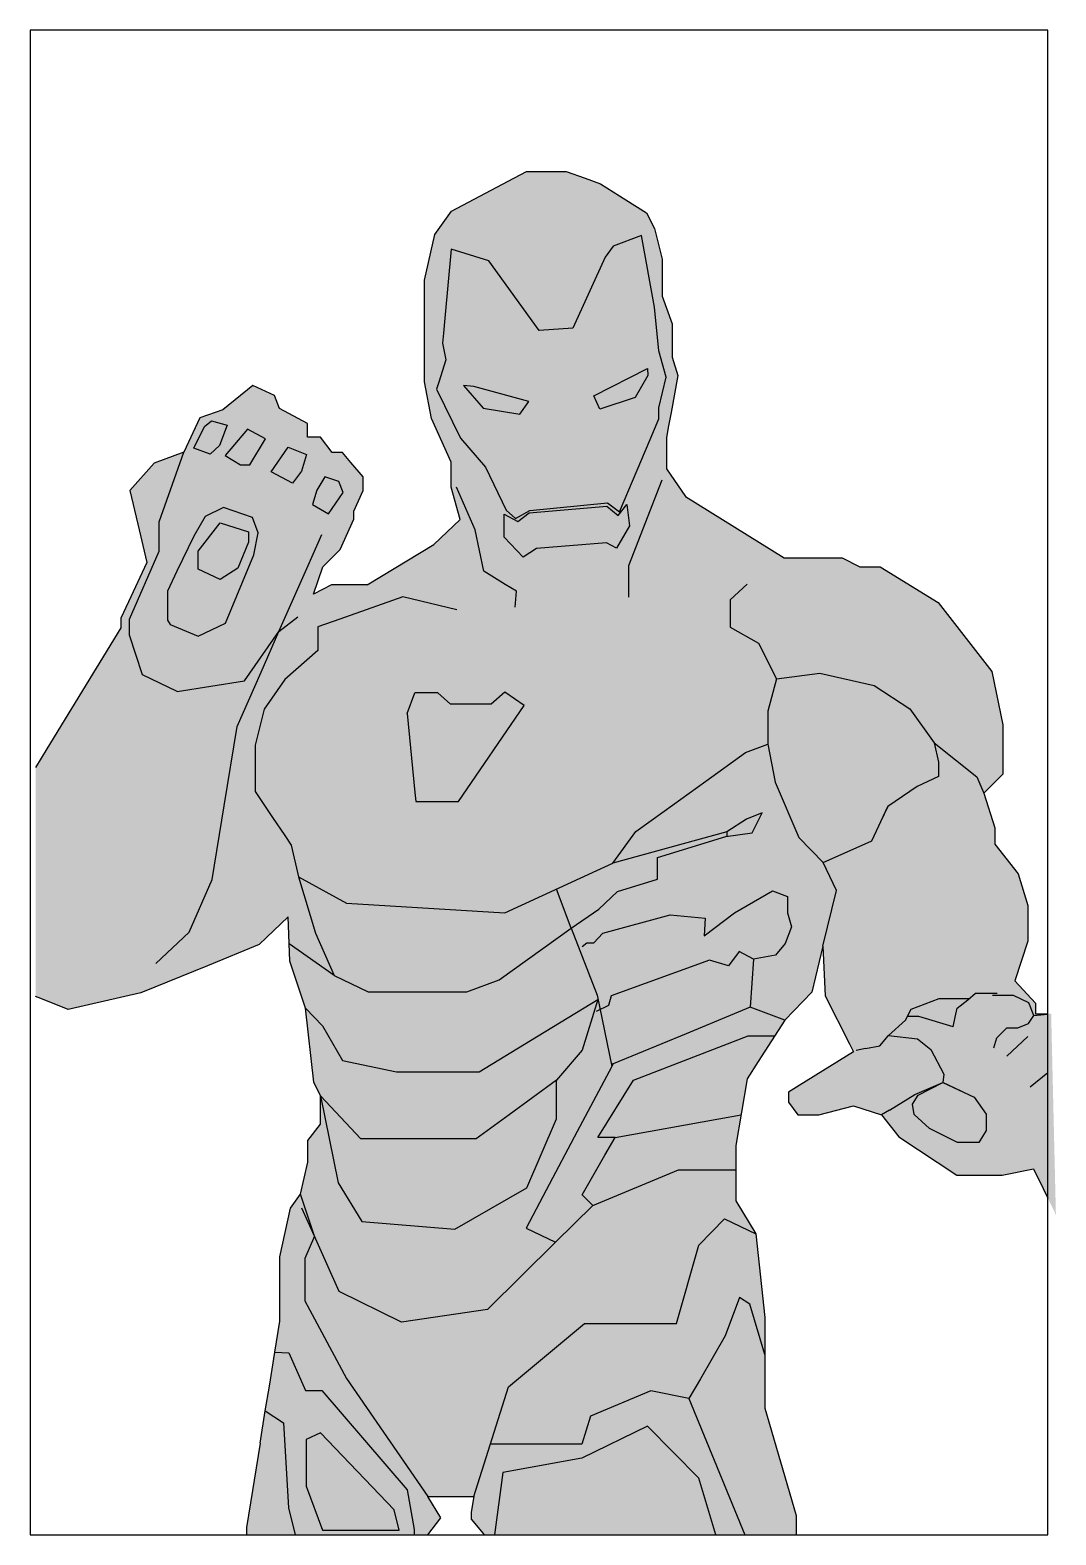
# Model space of a CAD drawing. Header units: inches. Extents: x 39.3 to 84.6, y 60 to 90.5.
# Drawn here: x 78.07 to 84.63, y 80.84 to 90.46 of the extents above.
import ezdxf

# ---------------------------------------------------------------- set-up
doc = ezdxf.new("R2010")
doc.units = ezdxf.units.IN
doc.header["$MEASUREMENT"] = 0

# ---------------------------------------------------------------- blocks, each defined once
blk = doc.blocks.new('iron man')
h = blk.add_hatch(color=256)
h.dxf.hatch_style = 1
h.set_gradient(color1=(255, 0, 0), color2=(51, 51, 51), tint=1)
h.paths.add_polyline_path([(68.1543, 58.0713), (67.7291, 57.8126), (67.5006, 57.8126), (67.3856, 57.7541), (67.4454, 57.9289), (67.5558, 58.0393), (67.6433, 58.2325), (67.6433, 58.2831), (67.7031, 58.4165), (67.7031, 58.5039), (67.6249, 58.5959), (67.5713, 58.6589), (67.5052, 58.6589), (67.4316, 58.7569), (67.3488, 58.7569), (67.3488, 58.8443), (67.1693, 58.9408), (67.1371, 59.0236), (66.9991, 59.088), (66.8058, 58.9316), (66.6586, 58.881), (66.5574, 58.6603), (66.3687, 58.5913), (66.2123, 58.4165), (66.2629, 58.2003), (66.3204, 57.9549), (66.2031, 57.7035), (66.1542, 57.5988), (66.1542, 57.538), (65.6823, 56.7639), (65.6102, 56.6457), (65.6102, 55.1816), (65.6439, 55.1681), (65.8187, 55.098), (66.2815, 55.204), (66.7087, 55.3778), (67.039, 55.5121), (67.2237, 55.6911), (67.2305, 55.5176), (67.5183, 55.3152), (67.4, 55.5848), (67.2902, 55.945), (67.5972, 55.7764), (68.6094, 55.7156), (69.1964, 55.9855), (69.2998, 56.033), (69.4461, 56.235), (69.6282, 56.3666), (69.8941, 56.5585), (70.1477, 56.7416), (70.2892, 56.7943), (70.2892, 57.0053), (70.345, 57.2122), (70.6225, 57.2481), (70.9699, 57.1686), (71.1972, 57.0209), (71.3543, 56.8029), (71.6254, 56.5862), (71.67, 56.48), (71.7916, 56.6016), (71.7916, 56.7674), (71.7916, 56.9166), (71.7214, 57.2595), (71.3793, 57.6992), (71.008, 57.9281), (70.8793, 57.9281), (70.7643, 57.9856), (70.3946, 57.9856), (69.7647, 58.377), (69.6425, 58.555), (69.6425, 58.7554), (69.656, 58.8288), (69.6716, 58.9136), (69.7154, 59.1518), (69.6777, 59.2677), (69.6777, 59.377), (69.6777, 59.4805), (69.6148, 59.6579), (69.6148, 59.8945), (69.5667, 60.0903), (69.5138, 60.1914), (69.3819, 60.2751), (69.2211, 60.3771), (69.1231, 60.4119), (69.0011, 60.4552), (68.7478, 60.4552), (68.6314, 60.3934), (68.2691, 60.2012), (68.1619, 60.0534), (68.0951, 59.7614), (68.0951, 59.1098), (68.1395, 58.877), (68.2652, 58.5961), (68.2652, 58.4372), (68.3243, 58.2302)])
h.paths.add_polyline_path([(68.7325, 57.0404), (68.313, 56.4265), (68.0405, 56.4265), (68.0348, 56.4842), (67.9846, 56.9902), (68.0348, 57.1224), (68.1807, 57.1224), (68.2628, 57.0495), (68.5227, 57.0495), (68.6094, 57.127)], flags=16)
h.paths.add_polyline_path([(68.7264, 57.9898), (68.6041, 58.1171), (68.6041, 58.2643), (68.6916, 58.217), (68.7656, 58.2732), (69.1384, 58.3055), (69.262, 58.3162), (69.3326, 58.2563), (69.3898, 58.3263), (69.4067, 58.1896), (69.3233, 58.0477), (69.2582, 58.0815), (68.8113, 58.0447)], flags=16)
h.paths.add_polyline_path([(68.6772, 58.2369), (68.6187, 58.2908), (68.4861, 58.5649), (68.3265, 58.7514), (68.1732, 59.064), (68.1872, 59.1086), (68.2321, 59.2524), (68.2116, 59.3577), (68.2174, 59.4209), (68.2263, 59.5187), (68.2662, 59.958), (68.5059, 59.8854), (68.8291, 59.4389), (69.0433, 59.4534), (69.2503, 59.9085), (69.302, 59.9781), (69.4818, 60.0455), (69.5649, 59.5872), (69.5941, 59.3086), (69.6413, 59.1401), (69.5935, 58.9446), (69.5935, 58.8739), (69.538, 58.7424), (69.3424, 58.2796), (69.266, 58.338), (68.7693, 58.2886)], flags=16)
h.paths.add_polyline_path([(68.7047, 58.9043), (68.4709, 58.9413), (68.3455, 59.0867), (68.4111, 59.081), (68.7617, 58.9841)], flags=0)
h.paths.add_polyline_path([(69.2174, 58.9357), (69.1779, 59.0211), (69.52, 59.195), (69.5235, 59.1503), (69.4429, 59.0108)], flags=0)
h.paths.add_polyline_path([(67.4823, 58.2677), (67.3793, 58.3254), (67.4069, 58.4183), (67.4596, 58.5037), (67.5476, 58.4736), (67.5752, 58.4033)], flags=16)
h.paths.add_polyline_path([(67.3089, 58.5388), (67.2512, 58.4635), (67.1155, 58.5363), (67.2235, 58.692), (67.3416, 58.6468)], flags=16)
h.paths.add_polyline_path([(67.0055, 58.0045), (66.8236, 57.5682), (66.6484, 57.4854), (66.4699, 57.5587), (66.4525, 57.586), (66.4525, 57.7713), (66.5133, 57.8991), (66.6203, 58.1243), (66.6939, 58.2506), (66.8105, 58.3081), (66.9959, 58.2426), (67.0327, 58.1451)], flags=16)
h.paths.add_polyline_path([(66.9701, 58.0847), (66.9027, 57.9189), (66.7887, 57.8464), (66.6488, 57.9137), (66.6488, 58.0277), (66.7887, 58.209), (66.9701, 58.152)], flags=0)
h.paths.add_polyline_path([(66.9783, 58.5809), (66.9187, 58.5809), (66.8222, 58.6405), (66.9641, 58.8079), (67.0804, 58.7455)], flags=16)
h.paths.add_polyline_path([(66.7853, 58.7029), (66.7257, 58.649), (66.6206, 58.6859), (66.6888, 58.8249), (66.7342, 58.8618), (66.8335, 58.8334)], flags=16)
h.paths.add_polyline_path([(68.3654, 55.2111), (68.5737, 55.2868), (69.0342, 55.6176), (68.9388, 55.867), (68.6094, 55.7156), (67.5972, 55.7764), (67.2902, 55.945), (67.4, 55.5848), (67.5183, 55.3152), (67.736, 55.2111)], flags=16)
h.paths.add_polyline_path([(68.7727, 54.8986), (69.2041, 55.1611), (69.1984, 55.1883), (69.0342, 55.6176), (68.5737, 55.2868), (68.3654, 55.2111), (67.736, 55.2111), (67.5183, 55.3152), (67.2305, 55.5176), (67.2348, 55.4065), (67.3353, 55.1051), (67.4428, 54.9932), (67.5706, 54.7709), (67.9161, 54.6999), (68.4461, 54.6999)])
h.paths.add_polyline_path([(69.9177, 55.4125), (70.039, 55.3773), (70.1075, 55.4692), (70.1994, 55.4203), (70.1778, 55.113), (70.398, 55.0299), (70.5721, 55.2093), (70.6424, 55.5016), (70.7284, 55.8594), (70.6436, 56.0381), (70.4883, 56.1973), (70.337, 56.5515), (70.2892, 56.7943), (70.1477, 56.7416), (69.8941, 56.5585), (69.6282, 56.3666), (69.4461, 56.235), (69.2998, 56.033), (70.029, 56.2339), (70.1539, 56.3151), (70.2539, 56.3546), (70.1893, 56.2277), (70.0207, 56.2027), (69.5857, 56.0695), (69.5857, 55.9301), (69.3296, 55.851), (69.211, 55.7387), (69.0342, 55.6176), (69.1984, 55.1883), (69.2176, 55.0962), (69.272, 55.1228), (69.2897, 55.1856)])
h.paths.add_polyline_path([(68.9388, 55.867), (69.0342, 55.6176), (69.211, 55.7387), (69.3296, 55.851), (69.5857, 55.9301), (69.5857, 56.0695), (70.029, 56.2053), (70.029, 56.2339), (69.2998, 56.033), (69.1964, 55.9855)], flags=17)
h.paths.add_polyline_path([(68.4461, 54.6999), (67.9161, 54.6999), (67.5706, 54.7709), (67.4428, 54.9932), (67.3353, 55.1051), (67.3878, 54.6325), (67.4299, 54.5451), (67.689, 54.2713), (68.4259, 54.2713), (68.6364, 54.4247), (68.9396, 54.6457), (69.104, 54.8371), (69.2041, 55.1611), (68.7727, 54.8986)], flags=17)
h.paths.add_polyline_path([(69.7672, 54.9425), (70.1778, 55.113), (70.1994, 55.4203), (70.1075, 55.4692), (70.039, 55.3773), (69.9177, 55.4125), (69.2897, 55.1856), (69.272, 55.1228), (69.2176, 55.0962), (69.2908, 54.7447), (69.3013, 54.7491)])
h.paths.add_polyline_path([(68.4259, 54.2713), (67.689, 54.2713), (67.4299, 54.5451), (67.5437, 53.9891), (67.6953, 53.7428), (68.289, 53.6923), (68.7501, 53.9575), (68.9396, 54.3995), (68.9396, 54.6457), (68.6364, 54.4247)], flags=17)
h.paths.add_polyline_path([(68.9396, 54.3995), (68.7501, 53.9575), (68.289, 53.6923), (67.6953, 53.7428), (67.5437, 53.9891), (67.4299, 54.5451), (67.4299, 54.3639), (67.349, 54.2603), (67.349, 54.1211), (67.3036, 53.9171), (67.392, 53.6477), (67.5499, 53.2941), (67.9478, 53.0983), (68.4973, 53.1804), (68.9331, 53.6098), (68.7447, 53.6998), (68.873, 53.9416), (69.0721, 54.3169), (69.2931, 54.7337), (69.2041, 55.1611), (69.104, 54.8371), (68.9396, 54.6457)])
h.paths.add_polyline_path([(69.8488, 53.5899), (70.0128, 53.7591), (70.2132, 53.6634), (70.0866, 53.8744), (70.0866, 54.0724), (69.7185, 54.0724), (69.1718, 53.8449), (68.9331, 53.6098), (68.4973, 53.1804), (67.9478, 53.0983), (67.5499, 53.2941), (67.392, 53.6477), (67.3317, 53.5053), (67.3317, 53.2357), (67.5961, 52.7388), (67.961, 52.2102), (68.1179, 51.9829), (68.4105, 51.9829), (68.6326, 52.686), (68.9128, 52.9186), (69.042, 53.0258), (69.1191, 53.0897), (69.706, 53.0897)])
h.paths.add_polyline_path([(69.1191, 53.0897), (69.042, 53.0258), (68.9128, 52.9186), (68.6326, 52.686), (68.5164, 52.3183), (68.6188, 52.3183), (69.1004, 52.3183), (69.1567, 52.4976), (69.5433, 52.6592), (69.7863, 52.6094), (69.8597, 52.7365), (70.0179, 53.0106), (70.1093, 53.2566), (70.1761, 53.2144), (70.2714, 52.8908), (70.2714, 53.1283), (70.2132, 53.6634), (70.0128, 53.7591), (69.8488, 53.5899), (69.706, 53.0897)])
h.paths.add_polyline_path([(67.3317, 53.2357), (67.3317, 53.5053), (67.392, 53.6477), (67.3036, 53.9171), (67.2389, 53.8265), (67.171, 53.5158), (67.171, 53.1694), (67.171, 53.1056), (67.1388, 52.9065), (67.1039, 52.6901), (67.0781, 52.5305), (67.1945, 52.4539), (67.2269, 51.9112), (67.2688, 51.7382), (68.1179, 51.7382), (68.1991, 51.8478), (68.1179, 51.9829), (67.961, 52.2102), (67.5961, 52.7388)])
h.paths.add_polyline_path([(67.4318, 52.3902), (67.9016, 51.8986), (67.9346, 51.7695), (67.4428, 51.7695), (67.3384, 52.0496), (67.3384, 52.349)], flags=16)
h = blk.add_hatch(color=6)
h.dxf.hatch_style = 1
h.set_gradient(color1=(204, 153, 0), color2=(128, 128, 128), tint=1)
h.paths.add_polyline_path([(68.5059, 59.8854), (68.2662, 59.958), (68.2263, 59.5187), (68.2174, 59.4209), (68.2116, 59.3577), (68.2321, 59.2524), (68.1872, 59.1086), (68.1732, 59.064), (68.3265, 58.7514), (68.4861, 58.5649), (68.6187, 58.2908), (68.6772, 58.2369), (68.7693, 58.2886), (69.266, 58.338), (69.3424, 58.2796), (69.538, 58.7424), (69.5935, 58.8739), (69.5935, 58.9446), (69.6413, 59.1401), (69.5941, 59.3086), (69.5649, 59.5872), (69.4818, 60.0455), (69.302, 59.9781), (69.2503, 59.9085), (69.0433, 59.4534), (68.8291, 59.4389)])
h.paths.add_polyline_path([(68.7617, 58.9841), (68.7047, 58.9043), (68.4709, 58.9413), (68.3455, 59.0867), (68.4111, 59.081)], flags=16)
h.paths.add_polyline_path([(69.1779, 59.0211), (69.52, 59.195), (69.5235, 59.1503), (69.4429, 59.0108), (69.2174, 58.9357)], flags=16)
h.paths.add_polyline_path([(69.2582, 58.0815), (69.3233, 58.0477), (69.4067, 58.1896), (69.3898, 58.3263), (69.3326, 58.2563), (69.262, 58.3162), (69.1384, 58.3055), (68.7656, 58.2732), (68.6916, 58.217), (68.6041, 58.2643), (68.6041, 58.1171), (68.7264, 57.9898), (68.8113, 58.0447)])
h = blk.add_hatch(color=6)
h.dxf.hatch_style = 1
h.set_gradient(color1=(0, 255, 255), tint=1)
h.paths.add_polyline_path([(69.1779, 59.0211), (69.2174, 58.9357), (69.4429, 59.0108), (69.5235, 59.1503), (69.52, 59.195)])
h.paths.add_polyline_path([(68.7047, 58.9043), (68.7617, 58.9841), (68.4111, 59.081), (68.3455, 59.0867), (68.4709, 58.9413)])
h.paths.add_polyline_path([(70.029, 56.2339), (70.029, 56.2039), (70.1893, 56.2277), (70.2539, 56.3546), (70.1539, 56.3151)])
h = blk.add_hatch(color=6)
h.dxf.hatch_style = 1
h.paths.add_polyline_path([(66.6206, 58.6859), (66.7257, 58.649), (66.7853, 58.7029), (66.8335, 58.8334), (66.7342, 58.8618), (66.6888, 58.8249)])
h = blk.add_hatch(color=6)
h.dxf.hatch_style = 1
h.set_gradient(color1=(255, 0, 255), tint=1)
h.paths.add_polyline_path([(66.6206, 58.6859), (66.7257, 58.649), (66.7853, 58.7029), (66.8335, 58.8334), (66.7342, 58.8618), (66.6888, 58.8249)])
h = blk.add_hatch(color=5)
h.dxf.hatch_style = 1
h.paths.add_polyline_path([(67.0804, 58.7455), (66.9641, 58.8079), (66.8222, 58.6405), (66.9187, 58.5809), (66.9783, 58.5809)])
h = blk.add_hatch(color=6)
h.dxf.hatch_style = 1
h.set_gradient(color1=(0, 0, 255), tint=1)
h.paths.add_polyline_path([(66.8222, 58.6405), (66.9187, 58.5809), (66.9783, 58.5809), (67.0804, 58.7455), (66.9641, 58.8079)])
h = blk.add_hatch(color=1)
h.dxf.hatch_style = 1
h.paths.add_polyline_path([(67.1155, 58.5363), (67.2512, 58.4635), (67.3089, 58.5388), (67.3416, 58.6468), (67.2235, 58.692)])
h = blk.add_hatch(color=6)
h.dxf.hatch_style = 1
h.set_gradient(color1=(255, 0, 0), tint=1)
h.paths.add_polyline_path([(67.3416, 58.6468), (67.2235, 58.692), (67.1155, 58.5363), (67.2512, 58.4635), (67.3089, 58.5388)])
h = blk.add_hatch(color=30)
h.dxf.hatch_style = 1
h.paths.add_polyline_path([(67.4596, 58.5037), (67.4069, 58.4183), (67.3793, 58.3254), (67.4823, 58.2677), (67.5752, 58.4033), (67.5476, 58.4736)])
h = blk.add_hatch(color=6)
h.dxf.hatch_style = 1
h.set_gradient(color1=(255, 127, 0), tint=1)
h.paths.add_polyline_path([(67.4069, 58.4183), (67.3793, 58.3254), (67.4823, 58.2677), (67.5752, 58.4033), (67.5476, 58.4736), (67.4596, 58.5037)])
h = blk.add_hatch(color=256)
h.dxf.hatch_style = 1
h.set_gradient(color1=(128, 128, 128), color2=(51, 51, 51), tint=1)
h.paths.add_polyline_path([(66.4525, 57.7713), (66.4525, 57.586), (66.4699, 57.5587), (66.6484, 57.4854), (66.8236, 57.5682), (67.0055, 58.0045), (67.0327, 58.1451), (66.9959, 58.2426), (66.8105, 58.3081), (66.6939, 58.2506), (66.6203, 58.1243), (66.5133, 57.8991)])
h.paths.add_polyline_path([(66.6488, 57.9137), (66.6488, 58.0277), (66.7887, 58.209), (66.9701, 58.152), (66.9701, 58.0847), (66.9027, 57.9189), (66.7887, 57.8464)], flags=16)
h = blk.add_hatch(color=6)
h.dxf.hatch_style = 1
h.set_gradient(color1=(255, 255, 0), tint=1)
h.paths.add_polyline_path([(66.6488, 58.0277), (66.6488, 57.9137), (66.7887, 57.8464), (66.9027, 57.9189), (66.9701, 58.0847), (66.9701, 58.152), (66.7887, 58.209)])
h = blk.add_hatch(color=6)
h.dxf.hatch_style = 1
h.set_gradient(color1=(204, 153, 0), color2=(128, 128, 128), tint=1)
h.paths.add_polyline_path([(70.6225, 57.2481), (70.345, 57.2122), (70.2892, 57.0053), (70.2892, 56.7943), (70.337, 56.5515), (70.4883, 56.1973), (70.6436, 56.0381), (70.954, 56.1769), (71.0568, 56.3947), (71.2452, 56.524), (71.382, 56.5868), (71.382, 56.6791), (71.3543, 56.8029), (71.1972, 57.0209), (70.9699, 57.1686)])
h = blk.add_hatch(color=6)
h.dxf.hatch_style = 1
h.set_gradient(color1=(0, 255, 255), tint=1)
h.paths.add_polyline_path([(68.0348, 56.4842), (68.0405, 56.4265), (68.313, 56.4265), (68.7325, 57.0404), (68.6094, 57.127), (68.5227, 57.0495), (68.2628, 57.0495), (68.1807, 57.1224), (68.0348, 57.1224), (67.9846, 56.9902)])
h = blk.add_hatch(color=256)
h.dxf.hatch_style = 1
h.set_gradient(color1=(255, 0, 0), color2=(51, 51, 51), tint=1)
h.paths.add_polyline_path([(69.432, 54.6454), (69.2046, 54.279), (69.314, 54.279), (69.9761, 54.3987), (70.1192, 54.4245), (70.1573, 54.6539), (70.2291, 54.7661), (70.3337, 54.9296), (70.1646, 54.9296)])
h.paths.add_polyline_path([(70.0866, 54.0724), (70.0866, 54.2279), (70.1192, 54.4245), (69.9761, 54.3987), (69.314, 54.279), (69.2488, 54.1656), (69.1035, 53.913), (69.1718, 53.8449), (69.7185, 54.0724)])
h.paths.add_polyline_path([(70.2714, 52.5479), (70.2714, 52.8908), (70.1761, 53.2144), (70.1093, 53.2566), (70.0179, 53.0106), (69.8597, 52.7365), (69.7863, 52.6094), (70.143, 51.7382), (70.472, 51.7382), (70.472, 51.862)])
h.paths.add_polyline_path([(69.7863, 52.6094), (69.5433, 52.6592), (69.1567, 52.4976), (69.1004, 52.3183), (68.6188, 52.3183), (68.5164, 52.3183), (68.4105, 51.9829), (68.3943, 51.8839), (68.3943, 51.8399), (68.4608, 51.7592), (68.4781, 51.7382), (68.5426, 51.7382), (68.5953, 52.1382), (69.1004, 52.2293), (69.522, 52.4343), (69.8486, 52.1002), (69.9583, 51.7382), (70.143, 51.7382)])
h.paths.add_polyline_path([(67.1945, 52.4539), (67.0781, 52.5305), (67.045, 52.3254), (66.9577, 51.7853), (66.9577, 51.7382), (67.2688, 51.7382), (67.2269, 51.9112)])
h.paths.add_polyline_path([(71.7419, 56.1539), (71.7419, 56.2589), (71.67, 56.48), (71.6254, 56.5862), (71.3543, 56.8029), (71.382, 56.6791), (71.382, 56.5868), (71.2452, 56.524), (71.0568, 56.3947), (70.954, 56.1769), (70.6436, 56.0381), (70.7284, 55.8594), (70.6424, 55.5016), (70.6558, 55.1854), (70.8117, 54.8781), (70.8379, 54.8264), (70.4909, 54.6108), (70.4223, 54.5682), (70.4223, 54.504), (70.482, 54.4238), (70.6157, 54.4238), (70.8384, 54.4817), (71.0166, 54.4238), (71.0674, 54.4548), (71.2306, 54.5542), (71.4081, 54.6299), (71.4161, 54.6837), (71.3313, 54.8412), (71.2458, 54.9092), (71.0614, 54.9322), (71.1708, 55.0291), (71.2068, 55.0998), (71.3856, 55.1676), (71.577, 55.1676), (71.5682, 55.1604), (71.5007, 55.1052), (71.4883, 55.0493), (71.4744, 54.9868), (71.2555, 55.0527), (71.1828, 55.0527), (71.1708, 55.0291), (71.0614, 54.9322), (71.2458, 54.9092), (71.3313, 54.8412), (71.4161, 54.6837), (71.4081, 54.6299), (71.6101, 54.5377), (71.6862, 54.4292), (71.6862, 54.3229), (71.6392, 54.2481), (71.5033, 54.2481), (71.3239, 54.3369), (71.2247, 54.4257), (71.215, 54.4928), (71.2502, 54.5488), (71.4081, 54.6299), (71.2306, 54.5542), (71.0674, 54.4548), (71.0166, 54.4238), (71.1268, 54.2843), (71.499, 54.0375), (71.7877, 54.0375), (71.989, 54.0793), (72.0497, 53.954), (72.1315, 53.7855), (72.1012, 55.0708), (72.0017, 55.0708), (72.0017, 55.1371), (71.869, 55.2808), (71.9519, 55.535), (71.9519, 55.7616), (71.8911, 55.966)])
h = blk.add_hatch(color=256)
h.dxf.hatch_style = 1
h.set_gradient(color1=(128, 128, 128), color2=(51, 51, 51), tint=1)
h.paths.add_polyline_path([(71.4744, 54.9868), (71.4883, 55.0493), (71.5007, 55.1052), (71.5682, 55.1604), (71.577, 55.1676), (71.3856, 55.1676), (71.2068, 55.0998), (71.1828, 55.0527), (71.2555, 55.0527)])
h = blk.add_hatch(color=256)
h.dxf.hatch_style = 1
h.set_gradient(color1=(204, 153, 0), color2=(128, 128, 128), tint=1)
h.paths.add_polyline_path([(69.3013, 54.7491), (69.2931, 54.7337), (69.0721, 54.3169), (68.873, 53.9416), (68.7447, 53.6998), (68.9331, 53.6098), (69.1718, 53.8449), (69.1035, 53.913), (69.2488, 54.1656), (69.314, 54.279), (69.2046, 54.279), (69.432, 54.6454), (70.1646, 54.9296), (70.3337, 54.9296), (70.398, 55.0299), (70.1778, 55.113), (69.7672, 54.9425)])
h.paths.add_polyline_path([(67.9346, 51.7695), (67.9016, 51.8986), (67.4318, 52.3902), (67.3384, 52.349), (67.3384, 52.0496), (67.4428, 51.7695)])
h = blk.add_hatch(color=6)
h.dxf.hatch_style = 1
h.set_gradient(color1=(0, 255, 255), tint=1)
h.paths.add_polyline_path([(71.4081, 54.6299), (71.2502, 54.5488), (71.215, 54.4928), (71.2247, 54.4257), (71.3239, 54.3369), (71.5033, 54.2481), (71.6392, 54.2481), (71.6862, 54.3229), (71.6862, 54.4292), (71.6101, 54.5377)])
h = blk.add_hatch(color=256)
h.dxf.hatch_style = 1
h.set_gradient(color1=(204, 153, 0), color2=(128, 128, 128), tint=1)
h.paths.add_polyline_path([(69.522, 52.4343), (69.1004, 52.2293), (68.5953, 52.1382), (68.5426, 51.7382), (69.9583, 51.7382), (69.8486, 52.1002)])
at = {"color": 250, "ltscale": 2}
for p, q in [((72.08, 61.3596), (65.5747, 61.3596)), ((65.5747, 61.3596), (65.5747, 51.7382)), ((72.08, 51.7382), (72.08, 61.3596)), ((65.5747, 51.7382), (72.08, 51.7382))]:
    blk.add_line(p, q, dxfattribs=at)
for p, q in [((68.6314, 60.3934), (68.7478, 60.4552)), ((68.7478, 60.4552), (69.0011, 60.4552)), ((69.0011, 60.4552), (69.1231, 60.4119)), ((68.2691, 60.2012), (68.6314, 60.3934)), ((69.1231, 60.4119), (69.2211, 60.3771)), ((69.2211, 60.3771), (69.3819, 60.2751)), ((69.3819, 60.2751), (69.5138, 60.1914)), ((68.1619, 60.0534), (68.2691, 60.2012)), ((69.5138, 60.1914), (69.5667, 60.0903)), ((68.0951, 59.7614), (68.1619, 60.0534)), ((69.4818, 60.0455), (69.302, 59.9781)), ((69.5649, 59.5872), (69.4818, 60.0455)), ((69.5667, 60.0903), (69.6148, 59.8945)), ((68.2662, 59.958), (68.2263, 59.5187)), ((68.5059, 59.8854), (68.2662, 59.958)), ((69.302, 59.9781), (69.2503, 59.9085)), ((68.8291, 59.4389), (68.5059, 59.8854)), ((69.2503, 59.9085), (69.0433, 59.4534)), ((69.6148, 59.8945), (69.6148, 59.6579)), ((68.0951, 59.1098), (68.0951, 59.7614)), ((69.6148, 59.6579), (69.6777, 59.4805)), ((69.5941, 59.3086), (69.5649, 59.5872)), ((68.2263, 59.5187), (68.2174, 59.4209)), ((69.6777, 59.4805), (69.6777, 59.377)), ((68.2174, 59.4209), (68.2116, 59.3577)), ((69.0433, 59.4534), (68.8291, 59.4389)), ((69.6777, 59.377), (69.6777, 59.2677)), ((68.2116, 59.3577), (68.2321, 59.2524)), ((69.6413, 59.1401), (69.5941, 59.3086)), ((68.2321, 59.2524), (68.1872, 59.1086)), ((69.1779, 59.0211), (69.52, 59.195)), ((69.52, 59.195), (69.5235, 59.1503)), ((69.6777, 59.2677), (69.7154, 59.1518)), ((66.9991, 59.088), (66.8058, 58.9316)), ((67.1371, 59.0236), (66.9991, 59.088)), ((66.9991, 59.088), (66.9991, 59.088)), ((68.1395, 58.877), (68.0951, 59.1098)), ((68.1872, 59.1086), (68.1732, 59.064)), ((68.3455, 59.0867), (68.4709, 58.9413)), ((68.4111, 59.081), (68.3455, 59.0867)), ((68.7617, 58.9841), (68.4111, 59.081)), ((69.5235, 59.1503), (69.4429, 59.0108)), ((69.5935, 58.9446), (69.6413, 59.1401)), ((69.7154, 59.1518), (69.6716, 58.9136)), ((67.1693, 58.9408), (67.1371, 59.0236)), ((68.1732, 59.064), (68.3265, 58.7514)), ((68.7047, 58.9043), (68.7617, 58.9841)), ((69.2174, 58.9357), (69.1779, 59.0211)), ((69.4429, 59.0108), (69.2174, 58.9357)), ((66.8058, 58.9316), (66.6586, 58.881)), ((67.3488, 58.8443), (67.1693, 58.9408)), ((68.4709, 58.9413), (68.7047, 58.9043)), ((69.5935, 58.8739), (69.5935, 58.9446)), ((69.6716, 58.9136), (69.656, 58.8288)), ((66.6586, 58.881), (66.5574, 58.6603)), ((66.6206, 58.6859), (66.6888, 58.8249)), ((66.6888, 58.8249), (66.7342, 58.8618)), ((66.7342, 58.8618), (66.8335, 58.8334)), ((66.8335, 58.8334), (66.7853, 58.7029)), ((66.9641, 58.8079), (66.8222, 58.6405)), ((66.9641, 58.8079), (66.8222, 58.6405)), ((67.0804, 58.7455), (66.9641, 58.8079)), ((67.3488, 58.7569), (67.3488, 58.8443)), ((68.2652, 58.5961), (68.1395, 58.877)), ((69.538, 58.7424), (69.5935, 58.8739)), ((69.656, 58.8288), (69.6425, 58.7554)), ((66.7853, 58.7029), (66.7257, 58.649)), ((66.9783, 58.5809), (67.0804, 58.7455)), ((67.1155, 58.5363), (67.2235, 58.692)), ((67.2235, 58.692), (67.3416, 58.6468)), ((67.4316, 58.7569), (67.3488, 58.7569)), ((67.5052, 58.6589), (67.4316, 58.7569)), ((68.3265, 58.7514), (68.4861, 58.5649)), ((69.3424, 58.2796), (69.538, 58.7424)), ((69.6425, 58.7554), (69.6425, 58.555)), ((66.5574, 58.6603), (66.3687, 58.5913)), ((66.4001, 58.2152), (66.5574, 58.6603)), ((66.7257, 58.649), (66.6206, 58.6859)), ((66.8222, 58.6405), (66.9187, 58.5809)), ((67.3416, 58.6468), (67.3089, 58.5388)), ((67.5713, 58.6589), (67.5052, 58.6589)), ((67.6249, 58.5959), (67.5713, 58.6589)), ((67.7031, 58.5039), (67.6249, 58.5959)), ((68.2652, 58.4372), (68.2652, 58.5961)), ((66.3687, 58.5913), (66.2123, 58.4165)), ((66.9187, 58.5809), (66.9783, 58.5809)), ((67.2512, 58.4635), (67.1155, 58.5363)), ((67.3089, 58.5388), (67.2512, 58.4635)), ((67.4596, 58.5037), (67.4069, 58.4183)), ((67.5476, 58.4736), (67.4596, 58.5037)), ((67.7031, 58.4165), (67.7031, 58.5039)), ((68.4861, 58.5649), (68.6187, 58.2908)), ((69.6425, 58.555), (69.7647, 58.377)), ((66.2123, 58.4165), (66.2629, 58.2003)), ((67.4069, 58.4183), (67.3793, 58.3254)), ((67.4823, 58.2677), (67.5752, 58.4033)), ((67.5752, 58.4033), (67.5476, 58.4736)), ((67.6433, 58.2831), (67.7031, 58.4165)), ((68.3243, 58.2302), (68.2652, 58.4372)), ((68.4188, 58.1639), (68.3004, 58.4372)), ((69.6132, 58.4819), (69.4001, 57.934)), ((66.8105, 58.3081), (66.6939, 58.2506)), ((66.9959, 58.2426), (66.8105, 58.3081)), ((67.3793, 58.3254), (67.4823, 58.2677)), ((68.7693, 58.2886), (69.266, 58.338)), ((69.1384, 58.3055), (69.262, 58.3162)), ((69.262, 58.3162), (69.3326, 58.2563)), ((69.266, 58.338), (69.3424, 58.2796)), ((69.3326, 58.2563), (69.3898, 58.3263)), ((69.3898, 58.3263), (69.4067, 58.1896)), ((69.7647, 58.377), (70.3946, 57.9856)), ((66.4001, 58.0287), (66.4001, 58.2152)), ((66.6939, 58.2506), (66.6203, 58.1243)), ((67.0327, 58.1451), (66.9959, 58.2426)), ((67.5558, 58.0393), (67.6433, 58.2325)), ((67.6433, 58.2325), (67.6433, 58.2831)), ((68.1543, 58.0713), (68.3243, 58.2302)), ((68.6041, 58.1171), (68.6041, 58.2643)), ((68.6041, 58.2643), (68.6916, 58.217)), ((68.6187, 58.2908), (68.6772, 58.2369)), ((68.6772, 58.2369), (68.7693, 58.2886)), ((68.6916, 58.217), (68.7656, 58.2732)), ((68.7656, 58.2732), (69.1384, 58.3055)), ((66.2629, 58.2003), (66.3204, 57.9549)), ((66.6203, 58.1243), (66.5133, 57.8991)), ((66.6488, 58.0277), (66.7887, 58.209)), ((66.7887, 58.209), (66.9701, 58.152)), ((66.9701, 58.152), (66.9701, 58.0847)), ((67.0055, 58.0045), (67.0327, 58.1451)), ((67.3523, 57.9362), (67.4399, 58.1344)), ((68.4748, 57.9002), (68.4188, 58.1639)), ((68.7264, 57.9898), (68.6041, 58.1171)), ((69.4067, 58.1896), (69.3233, 58.0477)), ((66.2105, 57.5924), (66.4001, 58.0287)), ((66.6488, 57.9137), (66.6488, 58.0277)), ((66.9701, 58.0847), (66.9027, 57.9189)), ((67.4454, 57.9289), (67.5558, 58.0393)), ((67.7291, 57.8126), (68.1543, 58.0713)), ((68.8113, 58.0447), (68.7264, 57.9898)), ((69.2582, 58.0815), (68.8113, 58.0447)), ((69.3233, 58.0477), (69.2582, 58.0815)), ((66.3204, 57.9549), (66.2031, 57.7035)), ((66.8236, 57.5682), (67.0055, 58.0045)), ((67.1655, 57.5137), (67.3523, 57.9362)), ((67.3856, 57.7541), (67.4454, 57.9289)), ((69.4001, 57.934), (69.4001, 57.7344)), ((70.3946, 57.9856), (70.7643, 57.9856)), ((70.7643, 57.9856), (70.8793, 57.9281)), ((70.8793, 57.9281), (71.008, 57.9281)), ((71.008, 57.9281), (71.3793, 57.6992)), ((66.5133, 57.8991), (66.4525, 57.7713)), ((66.7887, 57.8464), (66.6488, 57.9137)), ((66.9027, 57.9189), (66.7887, 57.8464)), ((68.6117, 57.8155), (68.4748, 57.9002)), ((66.4525, 57.7713), (66.4525, 57.586)), ((67.5006, 57.8126), (67.3856, 57.7541)), ((67.7291, 57.8126), (67.5006, 57.8126)), ((67.9579, 57.736), (67.5554, 57.5935)), ((68.3017, 57.6522), (67.9579, 57.736)), ((68.6828, 57.7716), (68.6117, 57.8155)), ((68.676, 57.6701), (68.6828, 57.7716)), ((70.1578, 57.8172), (70.0503, 57.7177)), ((66.2031, 57.7035), (66.1542, 57.5988)), ((70.0503, 57.7177), (70.0503, 57.5426)), ((71.3793, 57.6992), (71.7214, 57.2595)), ((66.1542, 57.538), (65.6823, 56.7639)), ((66.1542, 57.5988), (66.1542, 57.538)), ((66.2105, 57.4908), (66.2105, 57.5924)), ((66.4525, 57.586), (66.4699, 57.5587)), ((66.4699, 57.5587), (66.6484, 57.4854)), ((66.6484, 57.4854), (66.8236, 57.5682)), ((67.1655, 57.5137), (67.2867, 57.6079)), ((67.5554, 57.5935), (67.4142, 57.5435)), ((67.4142, 57.5435), (67.4142, 57.3923)), ((70.0503, 57.5426), (70.2295, 57.4391)), ((66.2936, 57.237), (66.2105, 57.4908)), ((66.9442, 57.1989), (67.1655, 57.5137)), ((67.0509, 57.2543), (67.1655, 57.5137)), ((67.4142, 57.3923), (67.2033, 57.2079)), ((70.2295, 57.4391), (70.345, 57.2122)), ((66.8976, 56.9076), (67.0509, 57.2543)), ((70.345, 57.2122), (70.6225, 57.2481)), ((70.6225, 57.2481), (70.9699, 57.1686)), ((71.7214, 57.2595), (71.7916, 56.9166)), ((66.5152, 57.1309), (66.2936, 57.237)), ((66.5152, 57.1309), (66.9442, 57.1989)), ((67.2033, 57.2079), (67.0709, 57.0175)), ((70.345, 57.2122), (70.2892, 57.0053)), ((70.9699, 57.1686), (71.1972, 57.0209)), ((67.9846, 56.9902), (68.0348, 57.1224)), ((68.1807, 57.1224), (68.0348, 57.1224)), ((68.2628, 57.0495), (68.1807, 57.1224)), ((68.6094, 57.127), (68.5227, 57.0495)), ((68.7325, 57.0404), (68.6094, 57.127)), ((67.0709, 57.0175), (67.0136, 56.7881)), ((67.9846, 56.9902), (68.0348, 56.4842)), ((68.5227, 57.0495), (68.2628, 57.0495)), ((68.313, 56.4265), (68.7325, 57.0404)), ((70.2892, 57.0053), (70.2892, 56.7943)), ((71.1972, 57.0209), (71.3543, 56.8029)), ((66.8151, 56.3999), (66.8976, 56.9076)), ((71.7916, 56.9166), (71.7916, 56.7674)), ((67.0136, 56.7881), (67.0136, 56.4913)), ((70.1477, 56.7416), (70.2892, 56.7943)), ((70.2892, 56.7943), (70.337, 56.5515)), ((71.3543, 56.8029), (71.382, 56.6791)), ((71.3543, 56.8029), (71.6254, 56.5862)), ((71.7916, 56.7674), (71.7916, 56.6016)), ((65.6823, 56.7639), (65.6102, 56.6457)), ((69.8941, 56.5585), (70.1477, 56.7416)), ((71.382, 56.6791), (71.382, 56.5868)), ((71.382, 56.5868), (71.2452, 56.524)), ((71.6254, 56.5862), (71.67, 56.48)), ((71.7916, 56.6016), (71.67, 56.48)), ((67.0136, 56.4913), (67.1249, 56.3261)), ((68.0348, 56.4842), (68.0405, 56.4265)), ((69.6282, 56.3666), (69.8941, 56.5585)), ((70.337, 56.5515), (70.4883, 56.1973)), ((71.2452, 56.524), (71.0568, 56.3947)), ((71.67, 56.48), (71.7419, 56.2589)), ((66.7385, 55.9285), (66.8151, 56.3999)), ((68.0405, 56.4265), (68.313, 56.4265)), ((70.954, 56.1769), (71.0568, 56.3947)), ((71.0568, 56.3947), (71.0106, 56.2968)), ((67.1249, 56.3261), (67.2034, 56.2096)), ((69.4461, 56.235), (69.6282, 56.3666)), ((70.1539, 56.3151), (70.029, 56.2339)), ((70.2539, 56.3546), (70.1539, 56.3151)), ((70.1893, 56.2277), (70.2539, 56.3546)), ((67.2034, 56.2096), (67.2442, 56.1491)), ((69.2998, 56.033), (69.4461, 56.235)), ((70.029, 56.2339), (69.2998, 56.033)), ((69.5857, 56.0695), (70.0207, 56.2027)), ((70.0207, 56.2027), (70.1893, 56.2277)), ((70.029, 56.2339), (70.029, 56.2039)), ((70.4883, 56.1973), (70.6436, 56.0381)), ((71.7419, 56.2589), (71.7419, 56.1539)), ((67.2442, 56.1491), (67.2902, 55.945)), ((70.6436, 56.0381), (70.954, 56.1769)), ((71.7419, 56.1539), (71.8911, 55.966)), ((69.1964, 55.9855), (69.2998, 56.033)), ((69.5857, 55.9301), (69.5857, 56.0695)), ((70.7284, 55.8594), (70.6436, 56.0381)), ((66.5911, 55.5927), (66.7385, 55.9285)), ((67.2902, 55.945), (67.5972, 55.7764)), ((67.2902, 55.945), (67.4, 55.5848)), ((68.6094, 55.7156), (69.1964, 55.9855)), ((69.3296, 55.851), (69.5857, 55.9301)), ((71.8911, 55.966), (71.9519, 55.7616)), ((69.0342, 55.6176), (68.9388, 55.867)), ((69.211, 55.7387), (69.3296, 55.851)), ((70.0781, 55.7156), (70.3207, 55.8564)), ((70.3207, 55.8564), (70.4166, 55.8193)), ((70.4166, 55.8193), (70.4166, 55.7156)), ((70.6424, 55.5016), (70.7284, 55.8594)), ((67.5972, 55.7764), (68.6094, 55.7156)), ((69.0342, 55.6176), (69.211, 55.7387)), ((69.8825, 55.5689), (70.0781, 55.7156)), ((70.4166, 55.7156), (70.442, 55.6256)), ((71.9519, 55.7616), (71.9519, 55.535)), ((67.2237, 55.6911), (67.039, 55.5121)), ((67.2348, 55.4065), (67.2237, 55.6911)), ((68.5737, 55.2868), (69.0342, 55.6176)), ((69.0342, 55.6176), (69.1984, 55.1883)), ((69.0342, 55.6176), (69.1984, 55.1883)), ((69.2356, 55.586), (69.666, 55.7032)), ((69.666, 55.7032), (69.8896, 55.6816)), ((69.8896, 55.6816), (69.8825, 55.5689)), ((70.442, 55.6256), (70.4009, 55.52)), ((66.3789, 55.3923), (66.5911, 55.5927)), ((67.5183, 55.3152), (67.2305, 55.5176)), ((67.4, 55.5848), (67.5183, 55.3152)), ((69.103, 55.4997), (69.1338, 55.5244)), ((69.1338, 55.5244), (69.177, 55.5244)), ((69.177, 55.5244), (69.2356, 55.586)), ((70.4009, 55.52), (70.3383, 55.4457)), ((71.9519, 55.535), (71.869, 55.2808)), ((67.039, 55.5121), (66.7087, 55.3778)), ((70.1075, 55.4692), (70.039, 55.3773)), ((70.1994, 55.4203), (70.1075, 55.4692)), ((70.1994, 55.4203), (70.1778, 55.113)), ((70.3383, 55.4457), (70.1994, 55.4203)), ((70.6424, 55.5016), (70.5721, 55.2093)), ((70.6424, 55.5016), (70.6558, 55.1854)), ((66.7087, 55.3778), (66.2815, 55.204)), ((67.3353, 55.1051), (67.2348, 55.4065)), ((69.9177, 55.4125), (69.2897, 55.1856)), ((70.039, 55.3773), (69.9177, 55.4125)), ((67.5183, 55.3152), (67.736, 55.2111)), ((68.3654, 55.2111), (68.5737, 55.2868)), ((71.869, 55.2808), (72.0017, 55.1371)), ((65.6439, 55.1681), (65.6102, 55.1816)), ((65.8187, 55.098), (65.6439, 55.1681)), ((66.2815, 55.204), (65.8187, 55.098)), ((67.736, 55.2111), (68.3654, 55.2111)), ((68.7727, 54.8986), (69.2041, 55.1611)), ((69.2041, 55.1611), (69.104, 54.8371)), ((69.1984, 55.1883), (69.2931, 54.7337)), ((69.1984, 55.1883), (69.1984, 55.1883)), ((69.2897, 55.1856), (69.272, 55.1228)), ((70.5721, 55.2093), (70.398, 55.0299)), ((70.6558, 55.1854), (70.8117, 54.8781)), ((71.2068, 55.0998), (71.3856, 55.1676)), ((71.3856, 55.1676), (71.577, 55.1676)), ((71.5007, 55.1052), (71.5682, 55.1604)), ((71.5682, 55.1604), (71.6177, 55.201)), ((71.6177, 55.201), (71.7558, 55.201)), ((71.8604, 55.1881), (71.7272, 55.1881)), ((71.9582, 55.1403), (71.8604, 55.1881)), ((71.9905, 55.0591), (71.9582, 55.1403)), ((72.0017, 55.1371), (72.0017, 55.0708)), ((67.3878, 54.6325), (67.3353, 55.1051)), ((67.4428, 54.9932), (67.3353, 55.1051)), ((69.272, 55.1228), (69.1926, 55.0841)), ((70.1778, 55.113), (69.7672, 54.9425)), ((70.398, 55.0299), (70.1778, 55.113)), ((71.1708, 55.0291), (71.2068, 55.0998)), ((71.2555, 55.0527), (71.1828, 55.0527)), ((71.4744, 54.9868), (71.2555, 55.0527)), ((71.4744, 54.9868), (71.4883, 55.0493)), ((71.4883, 55.0493), (71.5007, 55.1052)), ((71.9572, 55.0081), (71.9905, 55.0591)), ((71.9905, 55.0591), (72.08, 55.0667)), ((72.0017, 55.0708), (72.08, 55.0708)), ((67.4428, 54.9932), (67.5706, 54.7709)), ((69.7672, 54.9425), (69.3013, 54.7491)), ((70.398, 55.0299), (70.2291, 54.7661)), ((71.0614, 54.9322), (71.1708, 55.0291)), ((71.7547, 54.917), (71.8011, 54.9623)), ((71.8011, 54.9623), (71.8184, 54.9793)), ((71.8184, 54.9793), (71.8874, 54.9793)), ((71.8874, 54.9793), (71.9572, 55.0081)), ((68.4461, 54.6999), (68.7727, 54.8986)), ((69.432, 54.6454), (70.1646, 54.9296)), ((70.1646, 54.9296), (70.3337, 54.9296)), ((70.8117, 54.8781), (70.8379, 54.8264)), ((70.9153, 54.8481), (70.8538, 54.8363)), ((70.9153, 54.8481), (71.0056, 54.8655)), ((71.0056, 54.8655), (71.0614, 54.9322)), ((71.0614, 54.9322), (71.2458, 54.9092)), ((71.2458, 54.9092), (71.3313, 54.8412)), ((71.7343, 54.8531), (71.7547, 54.917)), ((71.8174, 54.7999), (71.9524, 54.9254)), ((67.5706, 54.7709), (67.9161, 54.6999)), ((69.104, 54.8371), (68.9396, 54.6457)), ((69.3013, 54.7491), (69.2908, 54.7447)), ((70.2291, 54.7661), (70.1573, 54.6539)), ((70.8379, 54.8264), (70.4909, 54.6108)), ((71.3313, 54.8412), (71.4161, 54.6837)), ((67.9161, 54.6999), (68.4461, 54.6999)), ((69.2931, 54.7337), (69.0721, 54.3169)), ((70.1573, 54.6539), (70.0866, 54.2279)), ((71.4161, 54.6837), (71.4081, 54.6299)), ((71.9672, 54.6029), (72.08, 54.6941)), ((67.4299, 54.5451), (67.3878, 54.6325)), ((68.9396, 54.6457), (68.6364, 54.4247)), ((68.9396, 54.3995), (68.9396, 54.6457)), ((69.2046, 54.279), (69.432, 54.6454)), ((70.4909, 54.6108), (70.4223, 54.5682)), ((70.4223, 54.5682), (70.4223, 54.504)), ((71.0674, 54.4548), (71.2306, 54.5542)), ((71.2306, 54.5542), (71.4081, 54.6299)), ((71.2502, 54.5488), (71.4081, 54.6299)), ((71.5312, 54.5737), (71.4081, 54.6299)), ((71.4081, 54.6299), (71.6101, 54.5377)), ((67.4299, 54.3639), (67.4299, 54.5451)), ((67.689, 54.2713), (67.4299, 54.5451)), ((67.4299, 54.5451), (67.5437, 53.9891)), ((70.4223, 54.504), (70.482, 54.4238)), ((70.6157, 54.4238), (70.8384, 54.4817)), ((70.8384, 54.4817), (71.0166, 54.4238)), ((71.215, 54.4928), (71.2502, 54.5488)), ((71.2247, 54.4257), (71.215, 54.4928)), ((71.6101, 54.5377), (71.6862, 54.4292)), ((67.349, 54.2603), (67.4299, 54.3639)), ((68.6364, 54.4247), (68.4259, 54.2713)), ((68.7501, 53.9575), (68.9396, 54.3995)), ((69.314, 54.279), (69.9761, 54.3987)), ((69.9761, 54.3987), (70.1192, 54.4245)), ((70.482, 54.4238), (70.6157, 54.4238)), ((71.0674, 54.4548), (71.0166, 54.4238)), ((71.0166, 54.4238), (71.1268, 54.2843)), ((71.3239, 54.3369), (71.2247, 54.4257)), ((71.6862, 54.4292), (71.6862, 54.3229)), ((68.4259, 54.2713), (67.689, 54.2713)), ((69.0721, 54.3169), (68.873, 53.9416)), ((69.314, 54.279), (69.2046, 54.279)), ((69.2488, 54.1656), (69.314, 54.279)), ((71.1268, 54.2843), (71.499, 54.0375)), ((71.5033, 54.2481), (71.3239, 54.3369)), ((71.6862, 54.3229), (71.6392, 54.2481)), ((67.349, 54.1211), (67.349, 54.2603)), ((70.0866, 54.2279), (70.0866, 53.8744)), ((71.6392, 54.2481), (71.5033, 54.2481)), ((67.3036, 53.9171), (67.349, 54.1211)), ((69.1035, 53.913), (69.2488, 54.1656)), ((69.1718, 53.8449), (69.7185, 54.0724)), ((69.7185, 54.0724), (70.0866, 54.0724)), ((71.7877, 54.0375), (71.989, 54.0793)), ((71.989, 54.0793), (72.0497, 53.954)), ((67.5437, 53.9891), (67.6953, 53.7428)), ((71.499, 54.0375), (71.7877, 54.0375)), ((67.2389, 53.8265), (67.3036, 53.9171)), ((67.392, 53.6477), (67.3036, 53.9171)), ((68.289, 53.6923), (68.7501, 53.9575)), ((68.873, 53.9416), (68.7447, 53.6998)), ((69.1718, 53.8449), (69.1035, 53.913)), ((72.0497, 53.954), (72.08, 53.8916)), ((67.171, 53.5158), (67.2389, 53.8265)), ((67.392, 53.6477), (67.3121, 53.8265)), ((68.9331, 53.6098), (69.1718, 53.8449)), ((70.0866, 53.8744), (70.2132, 53.6634)), ((67.6953, 53.7428), (68.289, 53.6923)), ((68.7447, 53.6998), (68.9331, 53.6098)), ((69.8488, 53.5899), (70.0128, 53.7591)), ((70.0128, 53.7591), (70.2132, 53.6634)), ((67.392, 53.6477), (67.3317, 53.5053)), ((67.5499, 53.2941), (67.392, 53.6477)), ((68.9331, 53.6098), (68.4973, 53.1804)), ((70.2132, 53.6634), (70.2714, 53.1283)), ((67.171, 53.1694), (67.171, 53.5158)), ((67.3317, 53.5053), (67.3317, 53.2357)), ((69.706, 53.0897), (69.8488, 53.5899)), ((67.3317, 53.2357), (67.5961, 52.7388)), ((67.9478, 53.0983), (67.5499, 53.2941)), ((70.1093, 53.2566), (70.0179, 53.0106)), ((70.1761, 53.2144), (70.1093, 53.2566)), ((70.2714, 52.8908), (70.1761, 53.2144)), ((67.171, 53.1056), (67.171, 53.1694)), ((68.4973, 53.1804), (67.9478, 53.0983)), ((70.2714, 53.1283), (70.2714, 52.8908)), ((67.1388, 52.9065), (67.171, 53.1056)), ((68.9128, 52.9186), (69.042, 53.0258)), ((69.042, 53.0258), (69.1191, 53.0897)), ((69.1191, 53.0897), (69.706, 53.0897)), ((68.6326, 52.686), (68.9128, 52.9186)), ((70.0179, 53.0106), (69.8597, 52.7365)), ((67.1039, 52.6901), (67.1388, 52.9065)), ((67.1388, 52.9065), (67.2294, 52.9021)), ((67.2294, 52.9021), (67.3354, 52.6624)), ((70.2714, 52.8908), (70.2714, 52.5479)), ((67.5961, 52.7388), (67.961, 52.2102)), ((69.8597, 52.7365), (69.7863, 52.6094)), ((67.0781, 52.5305), (67.1039, 52.6901)), ((67.3354, 52.6624), (67.4392, 52.6624)), ((67.4392, 52.6624), (67.9855, 52.0262)), ((68.4105, 51.9829), (68.6326, 52.686)), ((69.5433, 52.6592), (69.1567, 52.4976)), ((69.7863, 52.6094), (69.5433, 52.6592)), ((69.7863, 52.6094), (70.143, 51.7382)), ((70.2714, 52.5479), (70.472, 51.862)), ((67.045, 52.3254), (67.0781, 52.5305)), ((67.0781, 52.5305), (67.1945, 52.4539)), ((67.1945, 52.4539), (67.2269, 51.9112)), ((69.1567, 52.4976), (69.1004, 52.3183)), ((67.4318, 52.3902), (67.3384, 52.349)), ((67.3384, 52.349), (67.3384, 52.0496)), ((67.9016, 51.8986), (67.4318, 52.3902)), ((69.522, 52.4343), (69.1004, 52.2293)), ((69.8486, 52.1002), (69.522, 52.4343)), ((67.045, 52.3254), (66.9577, 51.7853)), ((68.6188, 52.3183), (68.5164, 52.3183)), ((69.1004, 52.3183), (68.6188, 52.3183)), ((67.961, 52.2102), (68.1179, 51.9829)), ((69.1004, 52.2293), (68.5953, 52.1382)), ((68.5953, 52.1382), (68.5426, 51.7382)), ((69.9583, 51.7382), (69.8486, 52.1002)), ((67.3384, 52.0496), (67.4428, 51.7695)), ((67.9855, 52.0262), (68.0297, 51.7726)), ((68.1179, 51.9829), (68.4105, 51.9829)), ((68.1991, 51.8478), (68.1179, 51.9829)), ((68.4105, 51.9829), (68.3943, 51.8839)), ((68.4105, 51.9829), (68.4105, 51.9829)), ((67.2269, 51.9112), (67.2688, 51.7382)), ((67.9346, 51.7695), (67.9016, 51.8986)), ((68.3943, 51.8839), (68.3943, 51.8399)), ((70.472, 51.862), (70.472, 51.7382)), ((66.9577, 51.7853), (66.9577, 51.7382)), ((67.4428, 51.7695), (67.9346, 51.7695)), ((68.0297, 51.7726), (68.0297, 51.7382)), ((68.1179, 51.7382), (68.1991, 51.8478)), ((68.3943, 51.8399), (68.4608, 51.7592)), ((68.4608, 51.7592), (68.4781, 51.7382))]:
    blk.add_line(p, q)
at = {"color": 6}
blk.add_line((69.3013, 54.7491), (69.2931, 54.7337), dxfattribs=at)

msp = doc.modelspace()

# ---------------------------------------------------------------- block references
msp.add_blockref('iron man', (12.4977, 29.1012))

doc.saveas('drawing.dxf')
